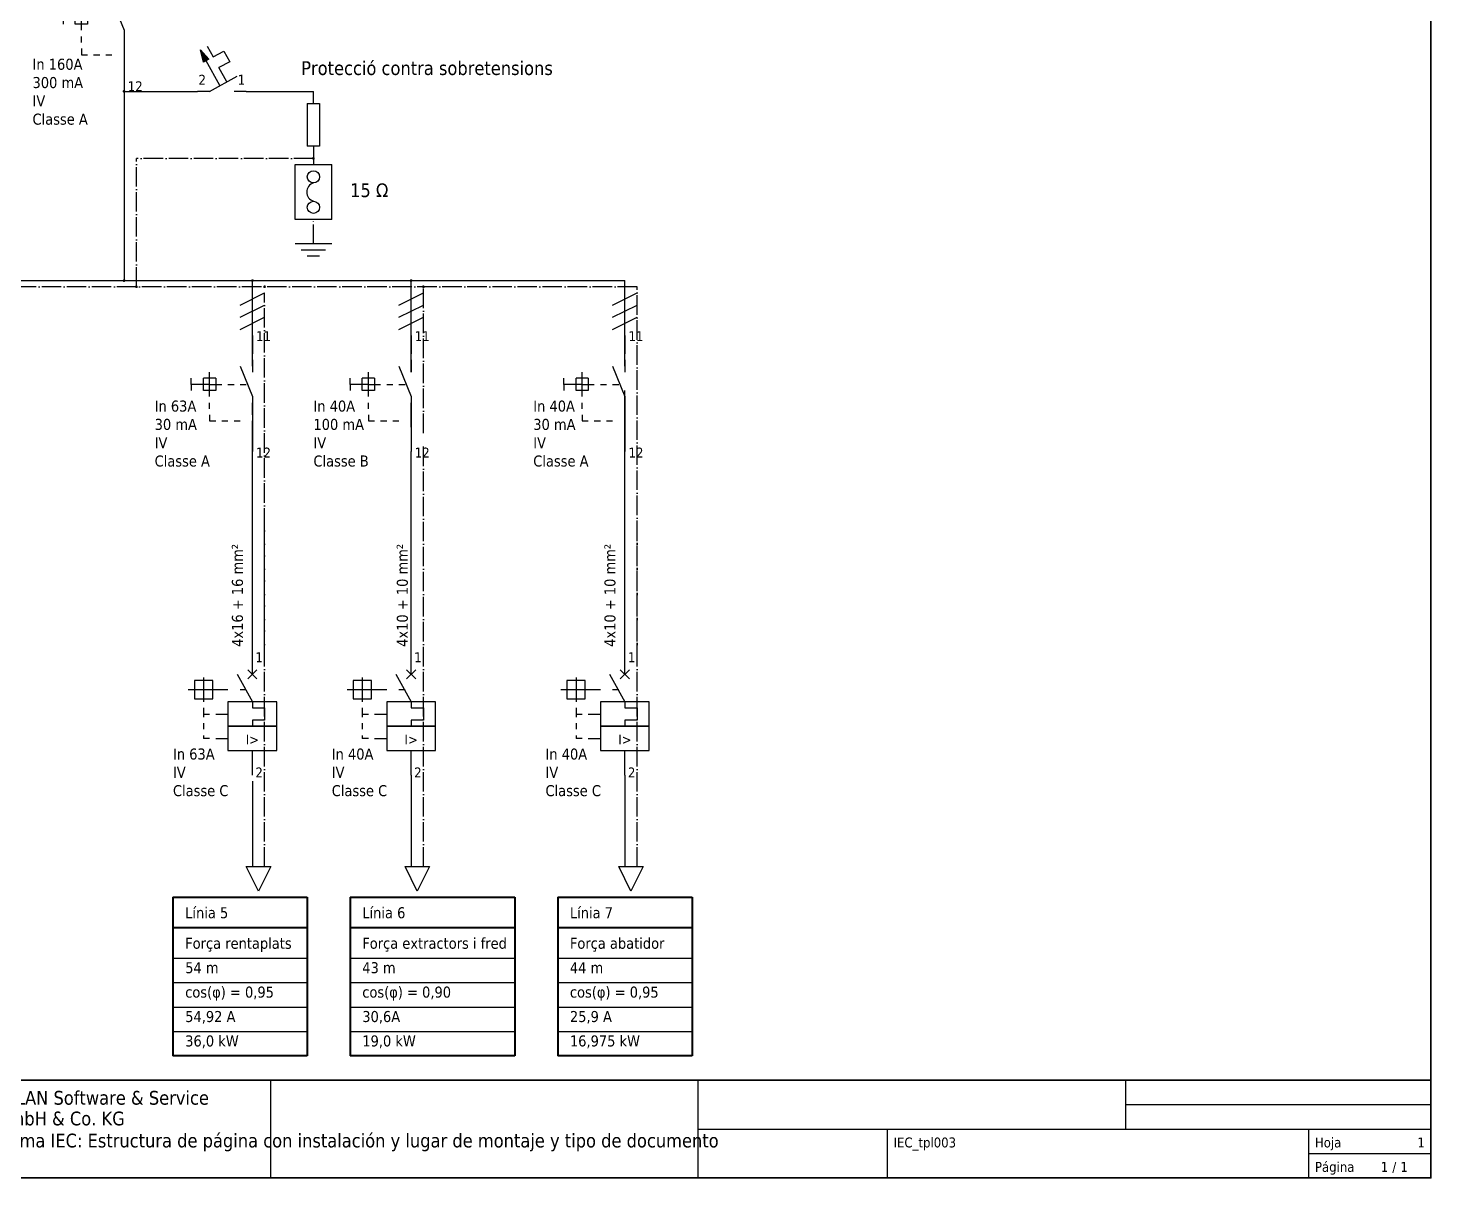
# Model space of a CAD drawing. Header units: millimetres. Extents: x 0 to 420, y 0 to 297.
# Drawn here: x 190.3 to 420, y 0 to 188.4 of the extents above; entities that cross this region are included whole.
import ezdxf
from ezdxf.enums import TextEntityAlignment as Align

# ---------------------------------------------------------------- set-up
doc = ezdxf.new("R2010")
doc.units = ezdxf.units.MM
doc.linetypes.add('EPL_DASHDOT', pattern=[1, 0.8, -0.1, 0, -0.1])
for name, color, linetype, lineweight in [('EPLAN100', 7, 'Continuous', 50), ('EPLAN108', 5, 'Continuous', 35), ('EPLAN201', 7, 'Continuous', 35), ('EPLAN300', 5, 'Continuous', 25), ('EPLAN304', 5, 'Continuous', 25), ('EPLAN311', 1, 'Continuous', 25), ('EPLAN420', 7, 'Continuous', 35), ('EPLAN451', 7, 'Continuous', 35), ('EPLAN452', 7, 'Continuous', 35)]:
    doc.layers.add(name, color=color, linetype=linetype, lineweight=lineweight)
doc.styles.add('Tahoma', font='')
doc.styles.get('Tahoma').set_extended_font_data('Tahoma')

# ---------------------------------------------------------------- blocks, each defined once
blk = doc.blocks.new('EPLFRAME')
at = {"layer": 'EPLAN201', "color": 0, "linetype": 'Continuous', "lineweight": 35, "ltscale": 4}
blk.add_line((0, 16), (420, 16), dxfattribs=at)
at = {"layer": 'EPLAN201', "color": 0, "linetype": 'Continuous', "lineweight": 25, "ltscale": 4}
for p, q in [((230, 0), (230, 16)), ((300, 0), (300, 16)), ((370, 16), (370, 8)), ((420, 12), (370, 12)), ((300, 8), (420, 8)), ((331, 0), (331, 8)), ((400, 0), (400, 8)), ((400, 4), (420, 4))]:
    blk.add_line(p, q, dxfattribs=at)
at = {"layer": 'EPLAN201', "color": 0, "linetype": 'Continuous', "lineweight": 35, "ltscale": 4}
blk.add_lwpolyline([(0, 0), (420, 0), (420, 297), (0, 297)], close=True, dxfattribs=at)
at = {"color": 0}
for tag, p in [('53_19005_1', (21, 293)), ('53_19005', (63, 293)), ('53_19005_8', (105, 293)), ('53_19005_6', (147, 293)), ('53_19005_7', (189, 293)), ('53_19005_9', (231, 293)), ('53_19005_3', (273, 293)), ('53_19005_2', (315, 293)), ('53_19005_4', (357, 293)), ('53_19005_5', (399, 293))]:
    blk.add_attdef(tag, text='', height=1.3545, dxfattribs=at).set_placement(p, align=Align.BOTTOM_CENTER)
for tag, p, height in [('4_11041', (1, 19.2575), 2.2575), ('4_11071[1]', (1, 14.6254), 1.6254), ('4_11074[1]', (21, 14.6254), 1.6254), ('4_11070[1]', (41, 14.6254), 1.6254), ('4_11024', (73, 14.6254), 1.6254), ('14_10014', (101, 14.2575), 2.2575), ('14_10015', (185, 14.2575), 2.2575), ('4_11011', (231, 14.2575), 2.2575), ('4_11030', (301, 14.2575), 2.2575), ('4_11036', (374, 14.6254), 1.6254), ('4_11071[2]', (1, 10.6254), 1.6254), ('4_11074[2]', (21, 10.6254), 1.6254), ('4_11070[2]', (41, 10.6254), 1.6254), ('4_11022', (73, 10.6254), 1.6254), ('4_1540', (374, 10.6254), 1.6254), ('14_10011', (101, 7.2575), 2.2575), ('4_11071[3]', (1, 6.6254), 1.6254), ('4_11074[3]', (21, 6.6254), 1.6254), ('4_11070[3]', (41, 6.6254), 1.6254), ('4_11080', (73, 6.6254), 1.6254), ('4_11059', (301, 6.6254), 1.6254), ('14_10013', (332, 6.6254), 1.6254), ('14_10151', (73, 2.6254), 1.6254), ('14_10300', (414.999999999999, 2.625399999999991), 1.6254)]:
    blk.add_attdef(tag, p, '', height=height, dxfattribs=at)
for tag, height, p in [('4_11040', 2.2575, (419, 19.2575)), ('4_11000', 1.6254, (419, 6.6254)), ('4_11085', 1.6254, (141, 2.6254)), ('4_11086', 1.6254, (183, 2.6254)), ('4_25020', 1.6254, (412.999999999999, 2.6254))]:
    blk.add_attdef(tag, text='', height=height, dxfattribs=at).set_placement(p, align=Align.RIGHT)
at = {"layer": 'EPLAN201', "color": 0, "style": 'Tahoma'}
for s, p in [('Hoja', (401, 5)), ('Página', (401, 1))]:
    blk.add_text(s, height=1.6254, dxfattribs=at).set_placement(p)
blk.add_text('/', height=1.6254, dxfattribs=at).set_placement((413.996994620394, 0.9974271288070082), align=Align.CENTER)
blk = doc.blocks.new('EPLSYM_LibraryIEC_symbol_Symbol3614_Variant0_Placement1')
at = {"layer": 'EPLAN300', "color": 5, "linetype": 'Continuous', "lineweight": 25, "ltscale": 4}
for p, q in [((0, 8), (0, 5)), ((0, 4), (0, 5)), ((-2, 3), (0, -2)), ((-10, 0), (-10, 1)), ((-10, 0), (-10, -1)), ((-9, 0), (-10, 0)), ((-8, 0), (-9, 0)), ((-8, -1), (-8, 1)), ((-6, 1), (-8, 1)), ((-7, 0), (-8, 0)), ((-7, 1), (-7, 2)), ((-7, -1), (-7, 1)), ((-7, 0), (-6, 0)), ((-6, 1), (-6, -1)), ((-6, 0), (-5, 0)), ((-4, 0), (-3, 0)), ((-2, 0), (-1, 0)), ((-6, -1), (-8, -1)), ((-7, -2), (-7, -1)), ((-7, -4), (-7, -3)), ((0, -4), (0, -9)), ((-7, -5), (-7, -6)), ((-7, -6), (-6, -6)), ((-5, -6), (-4, -6)), ((-3, -6), (-2, -6)), ((0, -9), (0, -11))]:
    blk.add_line(p, q, dxfattribs=at)
at = {"layer": 'EPLAN300', "color": 5, "linetype": 'Continuous', "lineweight": 25}
for p, q in [((0, 4), (0, 2)), ((0.003411666478598363, -1.997899554317598), (0.003411666478598363, -3.997899554317598))]:
    blk.add_line(p, q, dxfattribs=at)
at = {"layer": 'EPLAN300', "color": 5, "linetype": 'Continuous', "lineweight": 25, "ltscale": 4}
blk.add_ellipse((0, -6), major_axis=(2, 0), ratio=0.5, start_param=-6.283185307179585, end_param=0, dxfattribs=at)
at = {"color": 5}
blk.add_attdef('17_20029[1]', text='', height=1.1739, dxfattribs=at).set_placement((0.6000000000000001, 9.3), align=Align.BOTTOM_LEFT)
at = {"color": 0}
blk.add_attdef('17_20028[1]', text='', height=1.6254, dxfattribs=at).set_placement((0.6000000000000001, 6.6), align=Align.BOTTOM_LEFT)
at = {"color": 5}
blk.add_attdef('17_20010', text='', height=2.2575, dxfattribs=at).set_placement((-8, -2.82), align=Align.MIDDLE_RIGHT)
at = {"color": 73}
blk.add_attdef('17_20300', text='', height=1.6254, dxfattribs=at).set_placement((-8, -5.8515), align=Align.MIDDLE_RIGHT)
at = {"color": 0}
for tag, p in [('17_20027', (-8, -8.389499999999998)), ('17_20901[1]', (-8, -10.9275)), ('17_20011', (-8, -13.4655)), ('17_20025', (-8, -16.0035)), ('17_20024', (-8, -18.5415))]:
    blk.add_attdef(tag, text='', height=1.6254, dxfattribs=at).set_placement(p, align=Align.MIDDLE_RIGHT)
blk.add_attdef('17_20028[2]', text='', height=1.6254, dxfattribs=at).set_placement((0.6000000000000001, -7.68), align=Align.TOP_LEFT)
at = {"color": 5}
blk.add_attdef('17_20029[2]', text='', height=1.1739, dxfattribs=at).set_placement((0.6000000000000001, -9.84), align=Align.TOP_LEFT)
at = {"color": 3}
blk.add_attdef('17_20201[1]', text='', height=1.6254, dxfattribs=at).set_placement((-8, -21.0795), align=Align.MIDDLE_RIGHT)
blk = doc.blocks.new('EPLSYM_LibraryIEC_symbol_Symbol1537_Variant0_Placement1')
at = {"layer": 'EPLAN300', "color": 5, "linetype": 'Continuous', "lineweight": 25, "ltscale": 4}
for p, q in [((0, 2.5), (0, 6)), ((-2.5, 2.5), (0, -2)), ((-0.75, 1.75), (0.75, 3.25)), ((-0.75, 3.25), (0.75, 1.75)), ((-10.5, 0), (-4, 0)), ((-8, 2), (-8, -2)), ((-2, 0), (-1, 0)), ((-8, -3), (-8, -4)), ((-8, -4), (-7, -4)), ((-8, -4), (-8, -4.5)), ((-6, -4), (-4, -4)), ((-8, -5.5), (-8, -6.5)), ((-8, -7.5), (-8, -8)), ((-7, -8), (-8, -8)), ((-6, -8), (-4, -8)), ((0, -14), (0, -10))]:
    blk.add_line(p, q, dxfattribs=at)
for points in [[(-9.5, -1.5), (-6.5, -1.5), (-6.5, 1.5), (-9.5, 1.5)], [(-4, -6), (4, -6), (4, -2), (-4, -2)], [(-4, -10), (4, -10), (4, -6), (-4, -6)]]:
    blk.add_lwpolyline(points, close=True, dxfattribs=at)
blk.add_lwpolyline([(0, -2), (0, -3), (2, -3), (2, -5), (0, -5), (0, -6)], dxfattribs=at)
at = {"color": 5}
blk.add_attdef('17_20029[1]', text='', height=1.1739, dxfattribs=at).set_placement((0.5, 6.7), align=Align.BOTTOM_LEFT)
at = {"color": 0}
blk.add_attdef('17_20028[1]', text='', height=1.6254, dxfattribs=at).set_placement((0.5, 4), align=Align.BOTTOM_LEFT)
at = {"color": 5}
blk.add_attdef('17_20010', text='', height=2.2575, dxfattribs=at).set_placement((-6, -9.4), align=Align.MIDDLE_RIGHT)
at = {"color": 0}
blk.add_attdef('17_20028[2]', text='', height=1.6254, dxfattribs=at).set_placement((0.5, -9.6), align=Align.TOP_LEFT)
at = {"color": 73}
blk.add_attdef('17_20300', text='', height=1.6254, dxfattribs=at).set_placement((-6, -12.4315), align=Align.MIDDLE_RIGHT)
at = {"color": 5}
blk.add_attdef('17_20029[2]', text='', height=1.1739, dxfattribs=at).set_placement((0.5, -11.76), align=Align.TOP_LEFT)
at = {"color": 0}
for tag, p in [('17_20027', (-6, -14.9695)), ('17_20901[1]', (-6, -17.5075)), ('17_20011', (-6, -20.0455)), ('17_20025', (-6, -22.5835)), ('17_20024', (-6, -25.12150000000001))]:
    blk.add_attdef(tag, text='', height=1.6254, dxfattribs=at).set_placement(p, align=Align.MIDDLE_RIGHT)
at = {"color": 3}
blk.add_attdef('17_20201[1]', text='', height=1.6254, dxfattribs=at).set_placement((-6, -27.65950000000001), align=Align.MIDDLE_RIGHT)
at = {"layer": 'EPLAN300', "color": 5, "style": 'Tahoma'}
blk.add_text('I>', height=1.6254, dxfattribs=at).set_placement((0, -8.18), align=Align.MIDDLE_CENTER)
blk = doc.blocks.new('EPLSYM_LibrarySPECIAL_Symbol4_Variant0_Placement2_14')
at = {"layer": 'EPLAN304', "color": 5, "linetype": 'Continuous', "lineweight": 25, "ltscale": 4}
blk.add_line((0, 0), (0, 38), dxfattribs=at)
at = {"color": 5}
for tag, p in [('17_20010', (0, 20.4)), ('17_20040', (0, 13.95)), ('17_20041', (0, 10.2)), ('17_20053', (0, 6.45)), ('17_20044', (0, 2.7))]:
    blk.add_attdef(tag, text='', height=2.2575, dxfattribs=at).set_placement(p, align=Align.BOTTOM_RIGHT)
at = {"color": 73}
blk.add_attdef('17_20300', text='', height=1.6254, dxfattribs=at).set_placement((0, 17.7), align=Align.BOTTOM_RIGHT)
at = {"color": 0}
blk.add_attdef('17_20011', text='', height=1.6254, dxfattribs=at).set_placement((0, 0), align=Align.BOTTOM_RIGHT)
blk = doc.blocks.new('EPLSYM_LibrarySPECIAL_Symbol4_Variant0_Placement2_15')
at = {"layer": 'EPLAN304', "color": 5, "linetype": 'Continuous', "lineweight": 25, "ltscale": 4}
blk.add_line((0, 0), (0, 36), dxfattribs=at)
at = {"color": 5}
for tag, p in [('17_20010', (0, 20.4)), ('17_20040', (0, 13.95)), ('17_20041', (0, 10.2)), ('17_20053', (0, 6.45)), ('17_20044', (0, 2.7))]:
    blk.add_attdef(tag, text='', height=2.2575, dxfattribs=at).set_placement(p, align=Align.BOTTOM_RIGHT)
at = {"color": 73}
blk.add_attdef('17_20300', text='', height=1.6254, dxfattribs=at).set_placement((0, 17.7), align=Align.BOTTOM_RIGHT)
at = {"color": 0}
blk.add_attdef('17_20011', text='', height=1.6254, dxfattribs=at).set_placement((0, 0), align=Align.BOTTOM_RIGHT)
blk = doc.blocks.new('EPLSYM_LibrarySPECIAL_Symbol4_Variant0_Placement2_18')
at = {"layer": 'EPLAN304', "color": 5, "linetype": 'Continuous', "lineweight": 25, "ltscale": 4}
blk.add_line((0, 0), (143, 0), dxfattribs=at)
at = {"color": 5}
for tag, p in [('17_20010', (0, 20.4)), ('17_20040', (0, 13.95)), ('17_20041', (0, 10.2)), ('17_20053', (0, 6.45)), ('17_20044', (0, 2.7))]:
    blk.add_attdef(tag, text='', height=2.2575, dxfattribs=at).set_placement(p, align=Align.BOTTOM_RIGHT)
at = {"color": 73}
blk.add_attdef('17_20300', text='', height=1.6254, dxfattribs=at).set_placement((0, 17.7), align=Align.BOTTOM_RIGHT)
at = {"color": 0}
blk.add_attdef('17_20011', text='', height=1.6254, dxfattribs=at).set_placement((0, 0), align=Align.BOTTOM_RIGHT)
blk = doc.blocks.new('EPLSYM_LibrarySPECIAL_Symbol4_Variant0_Placement2_19')
at = {"layer": 'EPLAN304', "color": 5, "linetype": 'Continuous', "lineweight": 25, "ltscale": 4}
blk.add_line((0, 0), (0, 6), dxfattribs=at)
at = {"color": 5}
for tag, p in [('17_20010', (0, 20.4)), ('17_20040', (0, 13.95)), ('17_20041', (0, 10.2)), ('17_20053', (0, 6.45)), ('17_20044', (0, 2.7))]:
    blk.add_attdef(tag, text='', height=2.2575, dxfattribs=at).set_placement(p, align=Align.BOTTOM_RIGHT)
at = {"color": 73}
blk.add_attdef('17_20300', text='', height=1.6254, dxfattribs=at).set_placement((0, 17.7), align=Align.BOTTOM_RIGHT)
at = {"color": 0}
blk.add_attdef('17_20011', text='', height=1.6254, dxfattribs=at).set_placement((0, 0), align=Align.BOTTOM_RIGHT)
blk = doc.blocks.new('EPLSYM_LibrarySPECIAL_Symbol4_Variant0_Placement2_20')
at = {"layer": 'EPLAN304', "color": 5, "linetype": 'Continuous', "lineweight": 25, "ltscale": 4}
blk.add_line((0, 0), (0, -4), dxfattribs=at)
at = {"color": 5}
for tag, p in [('17_20010', (0, 20.4)), ('17_20040', (0, 13.95)), ('17_20041', (0, 10.2)), ('17_20053', (0, 6.45)), ('17_20044', (0, 2.7))]:
    blk.add_attdef(tag, text='', height=2.2575, dxfattribs=at).set_placement(p, align=Align.BOTTOM_RIGHT)
at = {"color": 73}
blk.add_attdef('17_20300', text='', height=1.6254, dxfattribs=at).set_placement((0, 17.7), align=Align.BOTTOM_RIGHT)
at = {"color": 0}
blk.add_attdef('17_20011', text='', height=1.6254, dxfattribs=at).set_placement((0, 0), align=Align.BOTTOM_RIGHT)
blk = doc.blocks.new('EPLSYM_LibrarySPECIAL_Symbol4_Variant0_Placement2_22')
at = {"layer": 'EPLAN304', "color": 5, "linetype": 'Continuous', "lineweight": 25, "ltscale": 4}
blk.add_line((0, 0), (0, 9), dxfattribs=at)
at = {"color": 5}
for tag, p in [('17_20010', (0, 20.4)), ('17_20040', (0, 13.95)), ('17_20041', (0, 10.2)), ('17_20053', (0, 6.45)), ('17_20044', (0, 2.7))]:
    blk.add_attdef(tag, text='', height=2.2575, dxfattribs=at).set_placement(p, align=Align.BOTTOM_RIGHT)
at = {"color": 73}
blk.add_attdef('17_20300', text='', height=1.6254, dxfattribs=at).set_placement((0, 17.7), align=Align.BOTTOM_RIGHT)
at = {"color": 0}
blk.add_attdef('17_20011', text='', height=1.6254, dxfattribs=at).set_placement((0, 0), align=Align.BOTTOM_RIGHT)
blk = doc.blocks.new('EPLSYM_LibrarySPECIAL_Symbol4_Variant0_Placement2_23')
at = {"layer": 'EPLAN304', "color": 5, "linetype": 'Continuous', "lineweight": 25, "ltscale": 4}
blk.add_line((0, 0), (0, 8), dxfattribs=at)
at = {"color": 5}
for tag, p in [('17_20010', (0, 20.4)), ('17_20040', (0, 13.95)), ('17_20041', (0, 10.2)), ('17_20053', (0, 6.45)), ('17_20044', (0, 2.7))]:
    blk.add_attdef(tag, text='', height=2.2575, dxfattribs=at).set_placement(p, align=Align.BOTTOM_RIGHT)
at = {"color": 73}
blk.add_attdef('17_20300', text='', height=1.6254, dxfattribs=at).set_placement((0, 17.7), align=Align.BOTTOM_RIGHT)
at = {"color": 0}
blk.add_attdef('17_20011', text='', height=1.6254, dxfattribs=at).set_placement((0, 0), align=Align.BOTTOM_RIGHT)
blk = doc.blocks.new('EPLSYM_LibrarySPECIAL_Symbol4_Variant0_Placement2_24')
at = {"layer": 'EPLAN304', "color": 5, "linetype": 'Continuous', "lineweight": 25, "ltscale": 4}
blk.add_line((0, 0), (0, 14), dxfattribs=at)
at = {"color": 5}
for tag, p in [('17_20010', (0, 20.4)), ('17_20040', (0, 13.95)), ('17_20041', (0, 10.2)), ('17_20053', (0, 6.45)), ('17_20044', (0, 2.7))]:
    blk.add_attdef(tag, text='', height=2.2575, dxfattribs=at).set_placement(p, align=Align.BOTTOM_RIGHT)
at = {"color": 73}
blk.add_attdef('17_20300', text='', height=1.6254, dxfattribs=at).set_placement((0, 17.7), align=Align.BOTTOM_RIGHT)
at = {"color": 0}
blk.add_attdef('17_20011', text='', height=1.6254, dxfattribs=at).set_placement((0, 0), align=Align.BOTTOM_RIGHT)
blk = doc.blocks.new('EPLSYM_LibrarySPECIAL_Symbol4_Variant0_Placement2_25')
at = {"layer": 'EPLAN304', "color": 5, "linetype": 'Continuous', "lineweight": 25, "ltscale": 4}
blk.add_line((0, 0), (0, 6), dxfattribs=at)
at = {"color": 5}
for tag, p in [('17_20010', (0, 20.4)), ('17_20040', (0, 13.95)), ('17_20041', (0, 10.2)), ('17_20053', (0, 6.45)), ('17_20044', (0, 2.7))]:
    blk.add_attdef(tag, text='', height=2.2575, dxfattribs=at).set_placement(p, align=Align.BOTTOM_RIGHT)
at = {"color": 73}
blk.add_attdef('17_20300', text='', height=1.6254, dxfattribs=at).set_placement((0, 17.7), align=Align.BOTTOM_RIGHT)
at = {"color": 0}
blk.add_attdef('17_20011', text='', height=1.6254, dxfattribs=at).set_placement((0, 0), align=Align.BOTTOM_RIGHT)
blk = doc.blocks.new('EPLSYM_LibrarySPECIAL_Symbol4_Variant0_Placement2_26')
at = {"layer": 'EPLAN304', "color": 5, "linetype": 'Continuous', "lineweight": 25, "ltscale": 4}
blk.add_line((0, 0), (32, 0), dxfattribs=at)
at = {"color": 5}
for tag, p in [('17_20010', (0, 20.4)), ('17_20040', (0, 13.95)), ('17_20041', (0, 10.2)), ('17_20053', (0, 6.45)), ('17_20044', (0, 2.7))]:
    blk.add_attdef(tag, text='', height=2.2575, dxfattribs=at).set_placement(p, align=Align.BOTTOM_RIGHT)
at = {"color": 73}
blk.add_attdef('17_20300', text='', height=1.6254, dxfattribs=at).set_placement((0, 17.7), align=Align.BOTTOM_RIGHT)
at = {"color": 0}
blk.add_attdef('17_20011', text='', height=1.6254, dxfattribs=at).set_placement((0, 0), align=Align.BOTTOM_RIGHT)
blk = doc.blocks.new('EPLSYM_LibrarySPECIAL_Symbol4_Variant0_Placement2_28')
at = {"layer": 'EPLAN304', "color": 5, "linetype": 'Continuous', "lineweight": 25, "ltscale": 4}
blk.add_line((0, 0), (0, 6), dxfattribs=at)
at = {"color": 5}
for tag, p in [('17_20010', (0, 20.4)), ('17_20040', (0, 13.95)), ('17_20041', (0, 10.2)), ('17_20053', (0, 6.45)), ('17_20044', (0, 2.7))]:
    blk.add_attdef(tag, text='', height=2.2575, dxfattribs=at).set_placement(p, align=Align.BOTTOM_RIGHT)
at = {"color": 73}
blk.add_attdef('17_20300', text='', height=1.6254, dxfattribs=at).set_placement((0, 17.7), align=Align.BOTTOM_RIGHT)
at = {"color": 0}
blk.add_attdef('17_20011', text='', height=1.6254, dxfattribs=at).set_placement((0, 0), align=Align.BOTTOM_RIGHT)
blk = doc.blocks.new('EPLSYM_LibrarySPECIAL_Symbol4_Variant0_Placement2_29')
at = {"layer": 'EPLAN304', "color": 5, "linetype": 'Continuous', "lineweight": 25, "ltscale": 4}
blk.add_line((0, 0), (0, 7), dxfattribs=at)
at = {"color": 5}
for tag, p in [('17_20010', (0, 20.4)), ('17_20040', (0, 13.95)), ('17_20041', (0, 10.2)), ('17_20053', (0, 6.45)), ('17_20044', (0, 2.7))]:
    blk.add_attdef(tag, text='', height=2.2575, dxfattribs=at).set_placement(p, align=Align.BOTTOM_RIGHT)
at = {"color": 73}
blk.add_attdef('17_20300', text='', height=1.6254, dxfattribs=at).set_placement((0, 17.7), align=Align.BOTTOM_RIGHT)
at = {"color": 0}
blk.add_attdef('17_20011', text='', height=1.6254, dxfattribs=at).set_placement((0, 0), align=Align.BOTTOM_RIGHT)
blk = doc.blocks.new('EPLSYM_LibrarySPECIAL_Symbol4_Variant0_Placement2_30')
at = {"layer": 'EPLAN304', "color": 5, "linetype": 'Continuous', "lineweight": 25, "ltscale": 4}
blk.add_line((0, 0), (0, 7), dxfattribs=at)
at = {"color": 5}
for tag, p in [('17_20010', (0, 20.4)), ('17_20040', (0, 13.95)), ('17_20041', (0, 10.2)), ('17_20053', (0, 6.45)), ('17_20044', (0, 2.7))]:
    blk.add_attdef(tag, text='', height=2.2575, dxfattribs=at).set_placement(p, align=Align.BOTTOM_RIGHT)
at = {"color": 73}
blk.add_attdef('17_20300', text='', height=1.6254, dxfattribs=at).set_placement((0, 17.7), align=Align.BOTTOM_RIGHT)
at = {"color": 0}
blk.add_attdef('17_20011', text='', height=1.6254, dxfattribs=at).set_placement((0, 0), align=Align.BOTTOM_RIGHT)
blk = doc.blocks.new('EPLSYM_LibrarySPECIAL_Symbol4_Variant0_Placement2_31')
at = {"layer": 'EPLAN304', "color": 5, "linetype": 'Continuous', "lineweight": 25, "ltscale": 4}
blk.add_line((0, 0), (0, 2), dxfattribs=at)
at = {"color": 5}
for tag, p in [('17_20010', (0, 20.4)), ('17_20040', (0, 13.95)), ('17_20041', (0, 10.2)), ('17_20053', (0, 6.45)), ('17_20044', (0, 2.7))]:
    blk.add_attdef(tag, text='', height=2.2575, dxfattribs=at).set_placement(p, align=Align.BOTTOM_RIGHT)
at = {"color": 73}
blk.add_attdef('17_20300', text='', height=1.6254, dxfattribs=at).set_placement((0, 17.7), align=Align.BOTTOM_RIGHT)
at = {"color": 0}
blk.add_attdef('17_20011', text='', height=1.6254, dxfattribs=at).set_placement((0, 0), align=Align.BOTTOM_RIGHT)
blk = doc.blocks.new('EPLSYM_LibrarySPECIAL_Symbol4_Variant0_Placement2_32')
at = {"layer": 'EPLAN304', "color": 5, "linetype": 'Continuous', "lineweight": 25, "ltscale": 4}
blk.add_line((0, 0), (0, 4), dxfattribs=at)
at = {"color": 5}
for tag, p in [('17_20010', (0, 20.4)), ('17_20040', (0, 13.95)), ('17_20041', (0, 10.2)), ('17_20053', (0, 6.45)), ('17_20044', (0, 2.7))]:
    blk.add_attdef(tag, text='', height=2.2575, dxfattribs=at).set_placement(p, align=Align.BOTTOM_RIGHT)
at = {"color": 73}
blk.add_attdef('17_20300', text='', height=1.6254, dxfattribs=at).set_placement((0, 17.7), align=Align.BOTTOM_RIGHT)
at = {"color": 0}
blk.add_attdef('17_20011', text='', height=1.6254, dxfattribs=at).set_placement((0, 0), align=Align.BOTTOM_RIGHT)
blk = doc.blocks.new('EPLSYM_LibrarySPECIAL_Symbol4_Variant0_Placement2_37')
at = {"layer": 'EPLAN304', "color": 5, "linetype": 'Continuous', "lineweight": 25, "ltscale": 4}
blk.add_line((0, 0), (0, -14), dxfattribs=at)
at = {"color": 5}
for tag, p in [('17_20010', (0, 20.4)), ('17_20040', (0, 13.95)), ('17_20041', (0, 10.2)), ('17_20053', (0, 6.45)), ('17_20044', (0, 2.7))]:
    blk.add_attdef(tag, text='', height=2.2575, dxfattribs=at).set_placement(p, align=Align.BOTTOM_RIGHT)
at = {"color": 73}
blk.add_attdef('17_20300', text='', height=1.6254, dxfattribs=at).set_placement((0, 17.7), align=Align.BOTTOM_RIGHT)
at = {"color": 0}
blk.add_attdef('17_20011', text='', height=1.6254, dxfattribs=at).set_placement((0, 0), align=Align.BOTTOM_RIGHT)
blk = doc.blocks.new('EPLSYM_LibrarySPECIAL_Symbol4_Variant0_Placement2_38')
at = {"layer": 'EPLAN304', "color": 5, "linetype": 'Continuous', "lineweight": 25, "ltscale": 4}
blk.add_line((0, 0), (0, -15), dxfattribs=at)
at = {"color": 5}
for tag, p in [('17_20010', (0, 20.4)), ('17_20040', (0, 13.95)), ('17_20041', (0, 10.2)), ('17_20053', (0, 6.45)), ('17_20044', (0, 2.7))]:
    blk.add_attdef(tag, text='', height=2.2575, dxfattribs=at).set_placement(p, align=Align.BOTTOM_RIGHT)
at = {"color": 73}
blk.add_attdef('17_20300', text='', height=1.6254, dxfattribs=at).set_placement((0, 17.7), align=Align.BOTTOM_RIGHT)
at = {"color": 0}
blk.add_attdef('17_20011', text='', height=1.6254, dxfattribs=at).set_placement((0, 0), align=Align.BOTTOM_RIGHT)
blk = doc.blocks.new('EPLSYM_LibrarySPECIAL_Symbol4_Variant0_Placement2_39')
at = {"layer": 'EPLAN304', "color": 5, "linetype": 'Continuous', "lineweight": 25, "ltscale": 4}
blk.add_line((0, 0), (0, -15), dxfattribs=at)
at = {"color": 5}
for tag, p in [('17_20010', (0, 20.4)), ('17_20040', (0, 13.95)), ('17_20041', (0, 10.2)), ('17_20053', (0, 6.45)), ('17_20044', (0, 2.7))]:
    blk.add_attdef(tag, text='', height=2.2575, dxfattribs=at).set_placement(p, align=Align.BOTTOM_RIGHT)
at = {"color": 73}
blk.add_attdef('17_20300', text='', height=1.6254, dxfattribs=at).set_placement((0, 17.7), align=Align.BOTTOM_RIGHT)
at = {"color": 0}
blk.add_attdef('17_20011', text='', height=1.6254, dxfattribs=at).set_placement((0, 0), align=Align.BOTTOM_RIGHT)
blk = doc.blocks.new('EPLSYM_LibrarySPECIAL_Symbol4_Variant0_Placement2_40')
at = {"layer": 'EPLAN304', "color": 5, "linetype": 'Continuous', "lineweight": 25, "ltscale": 4}
blk.add_line((0, 0), (0, -28), dxfattribs=at)
at = {"color": 5}
for tag, p in [('17_20010', (0, 20.4)), ('17_20040', (0, 13.95)), ('17_20041', (0, 10.2)), ('17_20053', (0, 6.45)), ('17_20044', (0, 2.7))]:
    blk.add_attdef(tag, text='', height=2.2575, dxfattribs=at).set_placement(p, align=Align.BOTTOM_RIGHT)
at = {"color": 73}
blk.add_attdef('17_20300', text='', height=1.6254, dxfattribs=at).set_placement((0, 17.7), align=Align.BOTTOM_RIGHT)
at = {"color": 0}
blk.add_attdef('17_20011', text='', height=1.6254, dxfattribs=at).set_placement((0, 0), align=Align.BOTTOM_RIGHT)
blk = doc.blocks.new('EPLSYM_LibraryIEC_symbol_Symbol98_Variant3_Placement1')
at = {"layer": 'EPLAN300', "linetype": 'Continuous', "lineweight": 25, "ltscale": 4}
blk.add_hatch(color=5, dxfattribs=at).paths.add_polyline_path([(-3.507723533454993, 6.776409793130995), (-2.108920313891986, 5.262028879047989), (-2.986135240468002, 4.781931000909992)], flags=0)
at = {"layer": 'EPLAN300', "color": 5, "linetype": 'Continuous', "lineweight": 25, "ltscale": 4}
for p, q in [((-2.386722979423979, 7.399219182040014), (-1.42536459350498, 5.645426134436008)), ((-0.3099823825210137, 0.9343200956310227), (-2.547527777179994, 5.021979939978991)), ((-1.42536459350498, 5.645426134436008), (0.3284284540990257, 6.606784520354012)), ((1.289786840017001, 4.852991472750006), (-0.4640062075870333, 3.891633086831007)), ((0.3284284540990257, 6.606784520354012), (1.289786840017001, 4.852991472750006)), ((-1.997899554317996, -0.003411666479024689), (2.502100445682004, 2.496588333521004)), ((0.8146004456820322, 1.559088333521998), (-0.4640062075870333, 3.891633086831007))]:
    blk.add_line(p, q, dxfattribs=at)
at = {"layer": 'EPLAN300', "color": 5, "linetype": 'Continuous', "lineweight": 25}
for p, q in [((4, 0), (2, 0)), ((-1.997899554317598, -0.003411666478598363), (-3.997899554317598, -0.003411666478598363))]:
    blk.add_line(p, q, dxfattribs=at)
at = {"layer": 'EPLAN300', "color": 5, "linetype": 'Continuous', "lineweight": 25, "ltscale": 4}
blk.add_lwpolyline([(-3.507723533454993, 6.776409793130995), (-2.108920313891986, 5.262028879047989), (-2.986135240468002, 4.781931000909992), (-3.507723533454993, 6.776409793130995)], close=True, dxfattribs=at)
at = {"color": 0}
blk.add_attdef('17_20011', text='', height=1.6254, dxfattribs=at).set_placement((0, 12.75), align=Align.BOTTOM_CENTER)
at = {"color": 5}
blk.add_attdef('17_20010', text='', height=2.2575, dxfattribs=at).set_placement((0, 9), align=Align.BOTTOM_CENTER)
blk.add_attdef('17_20029[2]', text='', height=1.1739, dxfattribs=at).set_placement((-2.6, 3.3), align=Align.BOTTOM_RIGHT)
blk.add_attdef('17_20029[1]', text='', height=1.1739, dxfattribs=at).set_placement((2.6, 3.3), align=Align.BOTTOM_LEFT)
at = {"color": 0}
blk.add_attdef('17_20028[2]', text='', height=1.6254, dxfattribs=at).set_placement((-2.6, 0.6000000000000001), align=Align.BOTTOM_RIGHT)
blk.add_attdef('17_20028[1]', text='', height=1.6254, dxfattribs=at).set_placement((2.6, 0.6000000000000001), align=Align.BOTTOM_LEFT)
for tag, p in [('17_20027', (0, -1.6)), ('17_20024', (0, -3.76)), ('17_20025', (0, -5.92)), ('17_20901[1]', (0, -8.080000000000002))]:
    blk.add_attdef(tag, text='', height=1.6254, dxfattribs=at).set_placement(p, align=Align.TOP_CENTER)
at = {"color": 73}
blk.add_attdef('17_20300', text='', height=1.6254, dxfattribs=at).set_placement((0, -10.24), align=Align.TOP_CENTER)
at = {"color": 3}
blk.add_attdef('17_20201[1]', text='', height=1.6254, dxfattribs=at).set_placement((0, -12.4), align=Align.TOP_CENTER)
blk = doc.blocks.new('EPLSYM_LibrarySPECIAL_Symbol4_Variant0_Placement2_48')
at = {"layer": 'EPLAN304', "color": 5, "linetype": 'Continuous', "lineweight": 25, "ltscale": 4}
blk.add_line((0, 0), (4, 2), dxfattribs=at)
at = {"color": 5}
for tag, p in [('17_20010', (0, 20.4)), ('17_20040', (0, 13.95)), ('17_20041', (0, 10.2)), ('17_20053', (0, 6.45)), ('17_20044', (0, 2.7))]:
    blk.add_attdef(tag, text='', height=2.2575, dxfattribs=at).set_placement(p, align=Align.BOTTOM_RIGHT)
at = {"color": 73}
blk.add_attdef('17_20300', text='', height=1.6254, dxfattribs=at).set_placement((0, 17.7), align=Align.BOTTOM_RIGHT)
at = {"color": 0}
blk.add_attdef('17_20011', text='', height=1.6254, dxfattribs=at).set_placement((0, 0), align=Align.BOTTOM_RIGHT)
blk = doc.blocks.new('EPLSYM_LibrarySPECIAL_Symbol4_Variant0_Placement2_49')
at = {"layer": 'EPLAN304', "color": 5, "linetype": 'Continuous', "lineweight": 25, "ltscale": 4}
blk.add_line((0, 0), (4, 2), dxfattribs=at)
at = {"color": 5}
for tag, p in [('17_20010', (0, 20.4)), ('17_20040', (0, 13.95)), ('17_20041', (0, 10.2)), ('17_20053', (0, 6.45)), ('17_20044', (0, 2.7))]:
    blk.add_attdef(tag, text='', height=2.2575, dxfattribs=at).set_placement(p, align=Align.BOTTOM_RIGHT)
at = {"color": 73}
blk.add_attdef('17_20300', text='', height=1.6254, dxfattribs=at).set_placement((0, 17.7), align=Align.BOTTOM_RIGHT)
at = {"color": 0}
blk.add_attdef('17_20011', text='', height=1.6254, dxfattribs=at).set_placement((0, 0), align=Align.BOTTOM_RIGHT)
blk = doc.blocks.new('EPLSYM_LibrarySPECIAL_Symbol4_Variant0_Placement2_50')
at = {"layer": 'EPLAN304', "color": 5, "linetype": 'Continuous', "lineweight": 25, "ltscale": 4}
blk.add_line((0, 0), (4, 2), dxfattribs=at)
at = {"color": 5}
for tag, p in [('17_20010', (0, 20.4)), ('17_20040', (0, 13.95)), ('17_20041', (0, 10.2)), ('17_20053', (0, 6.45)), ('17_20044', (0, 2.7))]:
    blk.add_attdef(tag, text='', height=2.2575, dxfattribs=at).set_placement(p, align=Align.BOTTOM_RIGHT)
at = {"color": 73}
blk.add_attdef('17_20300', text='', height=1.6254, dxfattribs=at).set_placement((0, 17.7), align=Align.BOTTOM_RIGHT)
at = {"color": 0}
blk.add_attdef('17_20011', text='', height=1.6254, dxfattribs=at).set_placement((0, 0), align=Align.BOTTOM_RIGHT)
blk = doc.blocks.new('EPLSYM_LibrarySPECIAL_Symbol4_Variant0_Placement2_51')
at = {"layer": 'EPLAN304', "color": 5, "linetype": 'Continuous', "lineweight": 25, "ltscale": 4}
blk.add_line((0, 0), (4, 2), dxfattribs=at)
at = {"color": 5}
for tag, p in [('17_20010', (0, 20.4)), ('17_20040', (0, 13.95)), ('17_20041', (0, 10.2)), ('17_20053', (0, 6.45)), ('17_20044', (0, 2.7))]:
    blk.add_attdef(tag, text='', height=2.2575, dxfattribs=at).set_placement(p, align=Align.BOTTOM_RIGHT)
at = {"color": 73}
blk.add_attdef('17_20300', text='', height=1.6254, dxfattribs=at).set_placement((0, 17.7), align=Align.BOTTOM_RIGHT)
at = {"color": 0}
blk.add_attdef('17_20011', text='', height=1.6254, dxfattribs=at).set_placement((0, 0), align=Align.BOTTOM_RIGHT)
blk = doc.blocks.new('EPLSYM_LibrarySPECIAL_Symbol4_Variant0_Placement2_52')
at = {"layer": 'EPLAN304', "color": 5, "linetype": 'Continuous', "lineweight": 25, "ltscale": 4}
blk.add_line((0, 0), (4, 2), dxfattribs=at)
at = {"color": 5}
for tag, p in [('17_20010', (0, 20.4)), ('17_20040', (0, 13.95)), ('17_20041', (0, 10.2)), ('17_20053', (0, 6.45)), ('17_20044', (0, 2.7))]:
    blk.add_attdef(tag, text='', height=2.2575, dxfattribs=at).set_placement(p, align=Align.BOTTOM_RIGHT)
at = {"color": 73}
blk.add_attdef('17_20300', text='', height=1.6254, dxfattribs=at).set_placement((0, 17.7), align=Align.BOTTOM_RIGHT)
at = {"color": 0}
blk.add_attdef('17_20011', text='', height=1.6254, dxfattribs=at).set_placement((0, 0), align=Align.BOTTOM_RIGHT)
blk = doc.blocks.new('EPLSYM_LibrarySPECIAL_Symbol4_Variant0_Placement2_53')
at = {"layer": 'EPLAN304', "color": 5, "linetype": 'Continuous', "lineweight": 25, "ltscale": 4}
blk.add_line((0, 0), (4, 2), dxfattribs=at)
at = {"color": 5}
for tag, p in [('17_20010', (0, 20.4)), ('17_20040', (0, 13.95)), ('17_20041', (0, 10.2)), ('17_20053', (0, 6.45)), ('17_20044', (0, 2.7))]:
    blk.add_attdef(tag, text='', height=2.2575, dxfattribs=at).set_placement(p, align=Align.BOTTOM_RIGHT)
at = {"color": 73}
blk.add_attdef('17_20300', text='', height=1.6254, dxfattribs=at).set_placement((0, 17.7), align=Align.BOTTOM_RIGHT)
at = {"color": 0}
blk.add_attdef('17_20011', text='', height=1.6254, dxfattribs=at).set_placement((0, 0), align=Align.BOTTOM_RIGHT)
blk = doc.blocks.new('EPLSYM_LibrarySPECIAL_Symbol4_Variant0_Placement2_54')
at = {"layer": 'EPLAN304', "color": 5, "linetype": 'Continuous', "lineweight": 25, "ltscale": 4}
blk.add_line((0, 0), (4, 2), dxfattribs=at)
at = {"color": 5}
for tag, p in [('17_20010', (0, 20.4)), ('17_20040', (0, 13.95)), ('17_20041', (0, 10.2)), ('17_20053', (0, 6.45)), ('17_20044', (0, 2.7))]:
    blk.add_attdef(tag, text='', height=2.2575, dxfattribs=at).set_placement(p, align=Align.BOTTOM_RIGHT)
at = {"color": 73}
blk.add_attdef('17_20300', text='', height=1.6254, dxfattribs=at).set_placement((0, 17.7), align=Align.BOTTOM_RIGHT)
at = {"color": 0}
blk.add_attdef('17_20011', text='', height=1.6254, dxfattribs=at).set_placement((0, 0), align=Align.BOTTOM_RIGHT)
blk = doc.blocks.new('EPLSYM_LibrarySPECIAL_Symbol4_Variant0_Placement2_55')
at = {"layer": 'EPLAN304', "color": 5, "linetype": 'Continuous', "lineweight": 25, "ltscale": 4}
blk.add_line((0, 0), (4, 2), dxfattribs=at)
at = {"color": 5}
for tag, p in [('17_20010', (0, 20.4)), ('17_20040', (0, 13.95)), ('17_20041', (0, 10.2)), ('17_20053', (0, 6.45)), ('17_20044', (0, 2.7))]:
    blk.add_attdef(tag, text='', height=2.2575, dxfattribs=at).set_placement(p, align=Align.BOTTOM_RIGHT)
at = {"color": 73}
blk.add_attdef('17_20300', text='', height=1.6254, dxfattribs=at).set_placement((0, 17.7), align=Align.BOTTOM_RIGHT)
at = {"color": 0}
blk.add_attdef('17_20011', text='', height=1.6254, dxfattribs=at).set_placement((0, 0), align=Align.BOTTOM_RIGHT)
blk = doc.blocks.new('EPLSYM_LibrarySPECIAL_Symbol4_Variant0_Placement2_56')
at = {"layer": 'EPLAN304', "color": 5, "linetype": 'Continuous', "lineweight": 25, "ltscale": 4}
blk.add_line((0, 0), (4, 2), dxfattribs=at)
at = {"color": 5}
for tag, p in [('17_20010', (0, 20.4)), ('17_20040', (0, 13.95)), ('17_20041', (0, 10.2)), ('17_20053', (0, 6.45)), ('17_20044', (0, 2.7))]:
    blk.add_attdef(tag, text='', height=2.2575, dxfattribs=at).set_placement(p, align=Align.BOTTOM_RIGHT)
at = {"color": 73}
blk.add_attdef('17_20300', text='', height=1.6254, dxfattribs=at).set_placement((0, 17.7), align=Align.BOTTOM_RIGHT)
at = {"color": 0}
blk.add_attdef('17_20011', text='', height=1.6254, dxfattribs=at).set_placement((0, 0), align=Align.BOTTOM_RIGHT)

msp = doc.modelspace()

# ---------------------------------------------------------------- linework, layer by layer
at = {"layer": 'EPLAN100', "color": 0, "linetype": 'Continuous', "lineweight": 30, "ltscale": 4}
for p, q in [((206, 178), (218, 178)), ((226, 178), (237, 178)), ((237, 176), (237, 178)), ((236, 176), (238, 176)), ((236, 176), (236, 169)), ((238, 176), (238, 169)), ((238, 169), (236, 169)), ((237, 169), (237, 166)), ((234, 166), (240, 166)), ((234, 157), (234, 166)), ((240, 157), (240, 166)), ((240, 157), (234, 157)), ((240, 153), (234, 153)), ((239, 152), (235, 152)), ((238, 151), (236, 151)), ((226, 51), (229, 51)), ((228, 47), (226, 51)), ((230, 51), (228, 47)), ((229, 51), (230, 51)), ((252, 51), (255, 51)), ((254, 47), (252, 51)), ((256, 51), (254, 47)), ((255, 51), (256, 51)), ((287, 51), (290, 51)), ((289, 47), (287, 51)), ((291, 51), (289, 47)), ((290, 51), (291, 51)), ((214, 36), (236, 36)), ((243, 36), (270, 36)), ((277, 36), (299, 36)), ((214, 32), (236, 32)), ((243, 32), (270, 32)), ((277, 32), (299, 32)), ((214, 28), (236, 28)), ((243, 28), (270, 28)), ((277, 28), (299, 28)), ((214, 24), (236, 24)), ((243, 24), (270, 24)), ((277, 24), (299, 24))]:
    msp.add_line(p, q, dxfattribs=at)
at = {"layer": 'EPLAN100', "color": 0, "linetype": 'EPL_DASHDOT', "lineweight": 30, "ltscale": 4}
for p, q in [((208, 146), (208, 167)), ((237, 167), (208, 167)), ((237, 153), (237, 157)), ((290, 146), (147, 146)), ((229, 86), (229, 145)), ((255, 122), (255, 146)), ((290, 84), (290, 146)), ((255, 51), (255, 120)), ((229, 51), (229, 108)), ((290, 51), (290, 105))]:
    msp.add_line(p, q, dxfattribs=at)
at = {"layer": 'EPLAN100', "color": 0, "linetype": 'Continuous', "lineweight": 40, "ltscale": 4}
for p, q in [((214, 46), (214, 41)), ((214, 46), (236, 46)), ((236, 46), (236, 41)), ((243, 46), (243, 41)), ((243, 46), (270, 46)), ((270, 46), (270, 41)), ((277, 46), (277, 41)), ((277, 46), (299, 46)), ((299, 46), (299, 41)), ((214, 41), (214, 23)), ((214, 41), (214, 20)), ((214, 41), (236, 41)), ((236, 41), (236, 23)), ((236, 41), (236, 20)), ((243, 41), (243, 23)), ((243, 41), (243, 20)), ((243, 41), (270, 41)), ((270, 41), (270, 20)), ((277, 41), (277, 23)), ((277, 41), (277, 20)), ((277, 41), (299, 41)), ((299, 41), (299, 23)), ((299, 41), (299, 20)), ((236, 20), (214, 20)), ((270, 20), (243, 20)), ((299, 20), (277, 20))]:
    msp.add_line(p, q, dxfattribs=at)
at = {"layer": 'EPLAN100', "color": 0, "linetype": 'Continuous', "lineweight": 100, "ltscale": 4}
for centre in [(206, 178), (237, 167), (206, 147), (208, 146), (227, 147), (229, 146), (253, 147), (255, 146)]:
    msp.add_circle(centre, 1e-07, dxfattribs=at)
at = {"layer": 'EPLAN100', "color": 0, "linetype": 'Continuous', "lineweight": 30, "ltscale": 4}
for centre in [(237, 164), (237, 159)]:
    msp.add_circle(centre, 1, dxfattribs=at)
msp.add_arc((237.5, 161.5), 1.58113883008431, 108.4349488229347, 251.5650511770656, dxfattribs=at)
at = {"layer": 'EPLAN311', "color": 1, "linetype": 'Continuous', "lineweight": 25, "ltscale": 4}
for p, q in [((227, 84), (227, 119)), ((253, 84), (253, 119)), ((288, 84), (288, 119))]:
    msp.add_line(p, q, dxfattribs=at)

# ---------------------------------------------------------------- block references
ref = msp.add_blockref('EPLFRAME', (0, 0))
ref.add_attrib('14_10011', 'Plantilla de proyecto con estructura de identificación según la norma IEC: Estructura de página con instalación y lugar de montaje y tipo de documento', (101, 5), dxfattribs={"layer": 'EPLAN451', "color": 0, "height": 2.2575, "style": 'Tahoma'})
ref.add_attrib('14_10013', 'IEC_tpl003', (332, 5), dxfattribs={"layer": 'EPLAN451', "color": 0, "height": 1.6254, "style": 'Tahoma'})
ref.add_attrib('14_10015', 'EPLAN Software & Service', (185, 12), dxfattribs={"layer": 'EPLAN451', "color": 0, "height": 2.2575, "style": 'Tahoma'})
ref.add_attrib('4_11000', '1', dxfattribs={"layer": 'EPLAN452', "color": 0, "height": 1.6254, "style": 'Tahoma'}).set_placement((419, 5), align=Align.RIGHT)
ref.add_attrib('4_25020', '1', dxfattribs={"layer": 'EPLAN451', "color": 0, "height": 1.6254, "style": 'Tahoma'}).set_placement((412.999999999999, 1), align=Align.RIGHT)
ref.add_attrib('14_10300', '1', (414.999999999999, 0.9999999999999905), dxfattribs={"layer": 'EPLAN451', "color": 0, "height": 1.6254, "style": 'Tahoma'})
ref.add_attrib('14_10015/1', 'GmbH & Co. KG', (185, 8.61375), dxfattribs={"layer": 'EPLAN451', "color": 0, "height": 2.2575, "style": 'Tahoma'})
ref = msp.add_blockref('EPLSYM_LibraryIEC_symbol_Symbol3614_Variant0_Placement1', (206, 190))
ref.add_attrib('17_20028[1]', '11', dxfattribs={"layer": 'EPLAN420', "color": 0, "height": 1.6254, "style": 'Tahoma'}).set_placement((206.6, 196.6), align=Align.BOTTOM_LEFT)
ref.add_attrib('17_20028[2]', '12', dxfattribs={"layer": 'EPLAN420', "color": 0, "height": 1.6254, "style": 'Tahoma'}).set_placement((206.6, 179.64148), align=Align.TOP_LEFT)
ref = msp.add_blockref('EPLSYM_LibraryIEC_symbol_Symbol98_Variant3_Placement1', (222, 178))
ref.add_attrib('17_20028[1]', '1', dxfattribs={"layer": 'EPLAN420', "color": 0, "height": 1.6254, "style": 'Tahoma'}).set_placement((224.6, 178.6), align=Align.BOTTOM_LEFT)
ref.add_attrib('17_20028[2]', '2', dxfattribs={"layer": 'EPLAN420', "color": 0, "height": 1.6254, "style": 'Tahoma'}).set_placement((219.4, 178.6), align=Align.BOTTOM_RIGHT)
for name, p in [('EPLSYM_LibrarySPECIAL_Symbol4_Variant0_Placement2_40', (206, 179)), ('EPLSYM_LibrarySPECIAL_Symbol4_Variant0_Placement2_20', (206, 151)), ('EPLSYM_LibrarySPECIAL_Symbol4_Variant0_Placement2_18', (145, 147)), ('EPLSYM_LibrarySPECIAL_Symbol4_Variant0_Placement2_54', (225, 143)), ('EPLSYM_LibrarySPECIAL_Symbol4_Variant0_Placement2_29', (227, 140)), ('EPLSYM_LibrarySPECIAL_Symbol4_Variant0_Placement2_48', (251, 143)), ('EPLSYM_LibrarySPECIAL_Symbol4_Variant0_Placement2_19', (253, 141)), ('EPLSYM_LibrarySPECIAL_Symbol4_Variant0_Placement2_26', (256, 147)), ('EPLSYM_LibrarySPECIAL_Symbol4_Variant0_Placement2_51', (286, 143)), ('EPLSYM_LibrarySPECIAL_Symbol4_Variant0_Placement2_24', (288, 133)), ('EPLSYM_LibrarySPECIAL_Symbol4_Variant0_Placement2_55', (225, 141)), ('EPLSYM_LibrarySPECIAL_Symbol4_Variant0_Placement2_49', (251, 141)), ('EPLSYM_LibrarySPECIAL_Symbol4_Variant0_Placement2_52', (286, 141)), ('EPLSYM_LibrarySPECIAL_Symbol4_Variant0_Placement2_56', (225, 139)), ('EPLSYM_LibrarySPECIAL_Symbol4_Variant0_Placement2_50', (251, 139)), ('EPLSYM_LibrarySPECIAL_Symbol4_Variant0_Placement2_22', (253, 132)), ('EPLSYM_LibrarySPECIAL_Symbol4_Variant0_Placement2_53', (286, 139)), ('EPLSYM_LibrarySPECIAL_Symbol4_Variant0_Placement2_30', (227, 133)), ('EPLSYM_LibrarySPECIAL_Symbol4_Variant0_Placement2_25', (288, 123)), ('EPLSYM_LibrarySPECIAL_Symbol4_Variant0_Placement2_31', (227, 125)), ('EPLSYM_LibrarySPECIAL_Symbol4_Variant0_Placement2_32', (253, 123)), ('EPLSYM_LibrarySPECIAL_Symbol4_Variant0_Placement2_23', (288, 117)), ('EPLSYM_LibrarySPECIAL_Symbol4_Variant0_Placement2_28', (227, 118)), ('EPLSYM_LibrarySPECIAL_Symbol4_Variant0_Placement2_15', (288, 86)), ('EPLSYM_LibrarySPECIAL_Symbol4_Variant0_Placement2_14', (227, 83)), ('EPLSYM_LibrarySPECIAL_Symbol4_Variant0_Placement2_37', (227, 65)), ('EPLSYM_LibrarySPECIAL_Symbol4_Variant0_Placement2_38', (253, 66)), ('EPLSYM_LibrarySPECIAL_Symbol4_Variant0_Placement2_39', (288, 66))]:
    msp.add_blockref(name, p)
ref = msp.add_blockref('EPLSYM_LibraryIEC_symbol_Symbol3614_Variant0_Placement1', (227, 130))
ref.add_attrib('17_20028[1]', '11', dxfattribs={"layer": 'EPLAN420', "color": 0, "height": 1.6254, "style": 'Tahoma'}).set_placement((227.6, 136.6), align=Align.BOTTOM_LEFT)
ref.add_attrib('17_20028[2]', '12', dxfattribs={"layer": 'EPLAN420', "color": 0, "height": 1.6254, "style": 'Tahoma'}).set_placement((227.6, 119.64148), align=Align.TOP_LEFT)
ref = msp.add_blockref('EPLSYM_LibraryIEC_symbol_Symbol3614_Variant0_Placement1', (253, 130))
ref.add_attrib('17_20028[1]', '11', dxfattribs={"layer": 'EPLAN420', "color": 0, "height": 1.6254, "style": 'Tahoma'}).set_placement((253.6, 136.6), align=Align.BOTTOM_LEFT)
ref.add_attrib('17_20028[2]', '12', dxfattribs={"layer": 'EPLAN420', "color": 0, "height": 1.6254, "style": 'Tahoma'}).set_placement((253.6, 119.64148), align=Align.TOP_LEFT)
ref = msp.add_blockref('EPLSYM_LibraryIEC_symbol_Symbol3614_Variant0_Placement1', (288, 130))
ref.add_attrib('17_20028[1]', '11', dxfattribs={"layer": 'EPLAN420', "color": 0, "height": 1.6254, "style": 'Tahoma'}).set_placement((288.6, 136.6), align=Align.BOTTOM_LEFT)
ref.add_attrib('17_20028[2]', '12', dxfattribs={"layer": 'EPLAN420', "color": 0, "height": 1.6254, "style": 'Tahoma'}).set_placement((288.6, 119.64148), align=Align.TOP_LEFT)
ref = msp.add_blockref('EPLSYM_LibraryIEC_symbol_Symbol1537_Variant0_Placement1', (227, 80))
ref.add_attrib('17_20028[1]', '1', dxfattribs={"layer": 'EPLAN420', "color": 0, "height": 1.6254, "style": 'Tahoma'}).set_placement((227.5, 84), align=Align.BOTTOM_LEFT)
ref.add_attrib('17_20028[2]', '2', dxfattribs={"layer": 'EPLAN420', "color": 0, "height": 1.6254, "style": 'Tahoma'}).set_placement((227.5, 67.24148), align=Align.TOP_LEFT)
ref = msp.add_blockref('EPLSYM_LibraryIEC_symbol_Symbol1537_Variant0_Placement1', (253, 80))
ref.add_attrib('17_20028[1]', '1', dxfattribs={"layer": 'EPLAN420', "color": 0, "height": 1.6254, "style": 'Tahoma'}).set_placement((253.5, 84), align=Align.BOTTOM_LEFT)
ref.add_attrib('17_20028[2]', '2', dxfattribs={"layer": 'EPLAN420', "color": 0, "height": 1.6254, "style": 'Tahoma'}).set_placement((253.5, 67.24148), align=Align.TOP_LEFT)
ref = msp.add_blockref('EPLSYM_LibraryIEC_symbol_Symbol1537_Variant0_Placement1', (288, 80))
ref.add_attrib('17_20028[1]', '1', dxfattribs={"layer": 'EPLAN420', "color": 0, "height": 1.6254, "style": 'Tahoma'}).set_placement((288.5, 84), align=Align.BOTTOM_LEFT)
ref.add_attrib('17_20028[2]', '2', dxfattribs={"layer": 'EPLAN420', "color": 0, "height": 1.6254, "style": 'Tahoma'}).set_placement((288.5, 67.24148), align=Align.TOP_LEFT)

# ---------------------------------------------------------------- texts
at = {"layer": 'EPLAN108', "color": 5, "style": 'Tahoma'}
for s, height, p in [('In 160A', 1.806, (191, 181)), ('Protecció contra sobretensions', 2.2575, (235, 180)), ('300 mA', 1.806, (191, 178)), ('IV', 1.806, (191, 175)), ('Classe A', 1.806, (191, 172)), ('15 Ω', 2.2575, (243, 160)), ('In 63A', 1.806, (211, 125)), ('In 40A', 1.806, (237, 125)), ('In 40A', 1.806, (273, 125)), ('30 mA', 1.806, (211, 122)), ('100 mA', 1.806, (237, 122)), ('30 mA', 1.806, (273, 122)), ('IV', 1.806, (211, 119)), ('IV', 1.806, (237, 119)), ('IV', 1.806, (273, 119)), ('Classe A', 1.806, (211, 116)), ('Classe B', 1.806, (237, 116)), ('Classe A', 1.806, (273, 116)), ('In 63A', 1.806, (214, 68)), ('In 40A', 1.806, (240, 68)), ('In 40A', 1.806, (275, 68)), ('IV', 1.806, (214, 65)), ('IV', 1.806, (240, 65)), ('IV', 1.806, (275, 65)), ('Classe C', 1.806, (214, 62)), ('Classe C', 1.806, (240, 62)), ('Classe C', 1.806, (275, 62)), ('Línia 5', 1.806, (216, 42)), ('Línia 6', 1.806, (245, 42)), ('Línia 7', 1.806, (279, 42)), ('Força rentaplats', 1.806, (216, 37)), ('Força extractors i fred', 1.806, (245, 37)), ('Força abatidor', 1.806, (279, 37)), ('54 m', 1.806, (216, 33)), ('43 m', 1.806, (245, 33)), ('44 m', 1.806, (279, 33)), ('cos(φ) = 0,95 ', 1.806, (216, 29)), ('cos(φ) = 0,90', 1.806, (245, 29)), ('cos(φ) = 0,95 ', 1.806, (279, 29)), ('54,92 A', 1.806, (216, 25)), ('30,6A', 1.806, (245, 25)), ('25,9 A', 1.806, (279, 25)), ('36,0 kW', 1.806, (216, 21)), ('19,0 kW', 1.806, (245, 21)), ('16,975 kW', 1.806, (279, 21))]:
    msp.add_text(s, height=height, dxfattribs=at).set_placement(p, align=Align.BOTTOM_LEFT)
for s, p in [('4x16 + 16 mm²', (226, 87)), ('4x10 + 10 mm²', (253, 87)), ('4x10 + 10 mm²', (287, 87))]:
    msp.add_text(s, height=1.806, rotation=90, dxfattribs=at).set_placement(p, align=Align.BOTTOM_LEFT)

doc.saveas('drawing.dxf')
